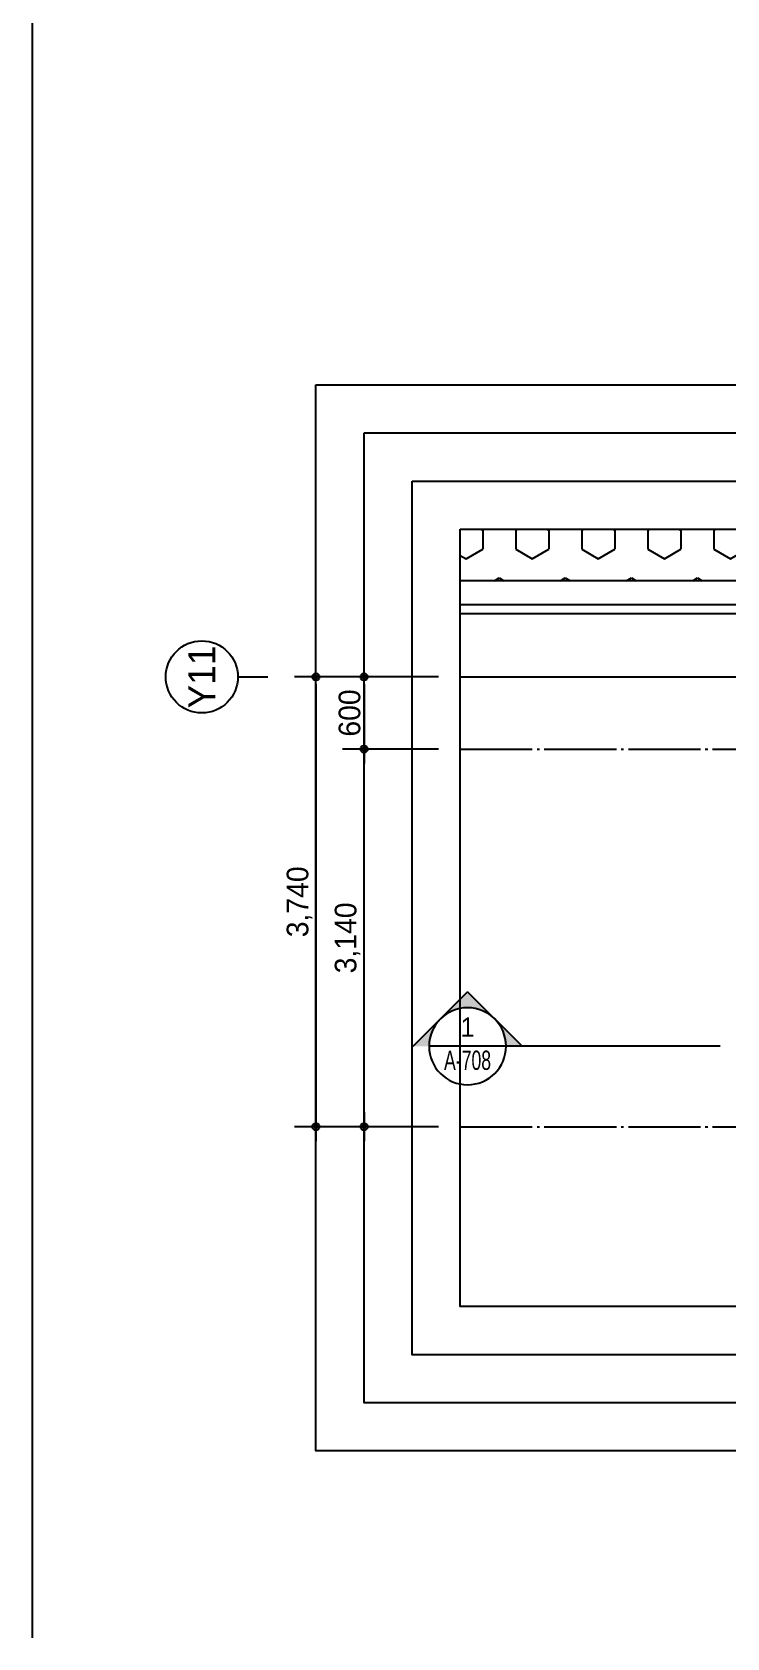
# Model space of a CAD drawing. Header units: millimetres. Extents: x 252711992 to 505989238, y 504776675 to 1009617600.
# Drawn here: x 252982092 to 252987874, y 504804712 to 504818065 of the extents above; entities that cross this region are included whole.
import ezdxf
from ezdxf.enums import TextEntityAlignment as Align
from ezdxf.xclip import XClip

# ---------------------------------------------------------------- set-up
doc = ezdxf.new("R2010")
doc.units = ezdxf.units.MM
doc.header["$XCLIPFRAME"] = 0
doc.linetypes.add('CEN', pattern=[35, 30, -2, 1, -2])
for name, color, linetype in [('$ZCDB_AUDIT_GENERATED_600D18', 7, 'Continuous'), ('4A.TEC CEN', 1, 'CEN'), ('4A.TEC TEXT 2', 3, 'Continuous'), ('4A.TEC 벽체 3', 4, 'Continuous'), ('4A.TEC 심볼', 7, 'Continuous'), ('SYM', 1, 'Continuous'), ('TEXT', 7, 'Continuous'), ('㈜SE&C 패턴 1', 8, 'Continuous')]:
    doc.layers.add(name, color=color, linetype=linetype)
doc.layers.add('DEFPOINT', color=135, linetype='Continuous', plot=False)
doc.styles.add('GHS', font='malgun.ttf')
doc.styles.add('나눔고딕', font='')
doc.styles.add('돋움', font='')
doc.styles.add('울릉도L', font='')
doc.styles.get('나눔고딕').set_extended_font_data('Dotum')
doc.styles.get('돋움').set_extended_font_data('Dotum')
doc.styles.get('울릉도L').set_extended_font_data('Dotum')
doc.dimstyles.new('DIM_600(외부치수)', dxfattribs={"dimscale": 400, "dimtxt": 3.3, "dimasz": 1, "dimexe": 2, "dimexo": 2, "dimgap": 1, "dimtad": 1, "dimdec": 0, "dimdsep": 46, "dimlunit": 6, "dimtxsty": '나눔고딕', "dimblk1": 'DIMDOT', "dimblk2": 'DIMDOT', "dimsah": 1, "dimcen": 2.5, "dimdle": 1.5, "dimclrd": 8, "dimclre": 8, "dimclrt": 3, "dimadec": 0, "dimazin": 0, "dimtfac": 1, "dimtdec": 0, "dimtix": 1, "dimtmove": 2, "dimatfit": 3, "dimldrblk": 'DIMDOT', "dimfxl": 1, "dimtvp": 1, "dimtolj": 1, "dimtzin": 0, "dimarcsym": 0})

# ---------------------------------------------------------------- blocks, each defined once
blk = doc.blocks.new('ccs122')
at = {"layer": '4A.TEC 심볼'}
blk.add_line((0, 8), (0, 3), dxfattribs=at)
blk.add_circle((0, 14), 6, dxfattribs=at)
at = {"layer": '4A.TEC TEXT 2', "color": 3, "style": 'GHS'}
blk.add_attdef('NO', text='', height=4.5, dxfattribs=at).set_placement((-0.01, 14.02), align=Align.MIDDLE_CENTER)
blk = doc.blocks.new('DIMDOT')
at = {"color": 0}
blk.add_line((-2, 0), (2, 0), dxfattribs=at)
for radius in [0.5, 0.25]:
    blk.add_circle((0, 0), radius, dxfattribs=at)
blk = doc.blocks.new('*D221')
at = {"layer": '$ZCDB_AUDIT_GENERATED_600D18', "color": 8, "lineweight": -2, "transparency": 16777216}
for p, q in [((252985474, 504812703), (252984274, 504812703)), ((252984454, 504812643), (252984454, 504809023)), ((252985474, 504808963), (252984274, 504808963))]:
    blk.add_line(p, q, dxfattribs=at)
at = {"layer": 'Defpoints', "color": 0, "transparency": 16777216}
for p in [(252985654, 504812703, 0), (252984454, 504808963), (252985654, 504808963, 0)]:
    blk.add_point(p, dxfattribs=at)
at = {"layer": '$ZCDB_AUDIT_GENERATED_600D18', "color": 8, "lineweight": -2, "transparency": 16777216, "xscale": 60, "yscale": 60, "zscale": 60}
for p, rotation in [((252984454, 504812703), 90), ((252984454, 504808963), 270)]:
    blk.add_blockref('DIMDOT', p, dxfattribs=dict(at, rotation=rotation))
at = {"layer": '$ZCDB_AUDIT_GENERATED_600D18', "color": 3, "transparency": 16777216, "insert": (252984317, 504810833), "char_height": 180, "attachment_point": 5, "rotation": 90, "style": '나눔고딕'}
blk.add_mtext('\\A1;3,740', dxfattribs=at)
blk = doc.blocks.new('*D222')
at = {"layer": '$ZCDB_AUDIT_GENERATED_600D18', "color": 8, "lineweight": -2, "transparency": 16777216}
for p, q in [((252985474, 504812703), (252984674, 504812703)), ((252984854, 504812643), (252984854, 504812163)), ((252985474, 504812103), (252984674, 504812103))]:
    blk.add_line(p, q, dxfattribs=at)
at = {"layer": 'Defpoints', "color": 0, "transparency": 16777216}
for p in [(252985654, 504812703, 0), (252984854, 504812103), (252985654, 504812103, 0)]:
    blk.add_point(p, dxfattribs=at)
at = {"layer": '$ZCDB_AUDIT_GENERATED_600D18', "color": 8, "lineweight": -2, "transparency": 16777216, "xscale": 60, "yscale": 60, "zscale": 60}
for p, rotation in [((252984854, 504812703), 90), ((252984854, 504812103), 270)]:
    blk.add_blockref('DIMDOT', p, dxfattribs=dict(at, rotation=rotation))
at = {"layer": '$ZCDB_AUDIT_GENERATED_600D18', "color": 3, "transparency": 16777216, "insert": (252984734, 504812403), "char_height": 180, "attachment_point": 5, "rotation": 90, "style": '나눔고딕'}
blk.add_mtext('\\A1;600', dxfattribs=at)
blk = doc.blocks.new('*D223')
at = {"layer": '$ZCDB_AUDIT_GENERATED_600D18', "color": 8, "lineweight": -2, "transparency": 16777216}
for p, q in [((252985474, 504812103), (252984674, 504812103)), ((252984854, 504809023), (252984854, 504812043)), ((252985474, 504808963), (252984674, 504808963))]:
    blk.add_line(p, q, dxfattribs=at)
at = {"layer": 'Defpoints', "color": 0, "transparency": 16777216}
for p in [(252984854, 504812103), (252985654, 504812103, 0), (252985654, 504808963, 0)]:
    blk.add_point(p, dxfattribs=at)
at = {"layer": '$ZCDB_AUDIT_GENERATED_600D18', "color": 8, "lineweight": -2, "transparency": 16777216, "xscale": 60, "yscale": 60, "zscale": 60}
for p, rotation in [((252984854, 504812103), 90), ((252984854, 504808963), 270)]:
    blk.add_blockref('DIMDOT', p, dxfattribs=dict(at, rotation=rotation))
at = {"layer": '$ZCDB_AUDIT_GENERATED_600D18', "color": 3, "transparency": 16777216, "insert": (252984717, 504810533), "char_height": 180, "attachment_point": 5, "rotation": 90, "style": '나눔고딕'}
blk.add_mtext('\\A1;3,140', dxfattribs=at)
blk = doc.blocks.new('dwgFD3B')
at = {"layer": '4A.TEC CEN', "color": 250, "ltscale": 500}
blk.add_line((49194.51, -103936.83, -3333.33), (358000, -103936.83, -3333.33), dxfattribs=at)
blk = doc.blocks.new('단면기호1')
at = {"layer": 'SYM'}
h = blk.add_hatch(color=256, dxfattribs=at)
h.paths.add_polyline_path([(4.24, 4.24, -0.198912), (6, 0), (8.49, 0)])
h.paths.add_polyline_path([(0, 8.49), (-4.24, 4.24, -0.414214), (4.24, 4.24)])
h.paths.add_polyline_path([(-4.24, 4.24), (-8.49, 0), (-6, 0, -0.198912)])
for p in [(-8.49, 0), (8.49, 0)]:
    blk.add_line(p, (0, 8.49), dxfattribs=at)
blk.add_circle((0, 0), 6, dxfattribs=at)

msp = doc.modelspace()

# ---------------------------------------------------------------- hatches: boundary and pattern name
at = {"layer": '㈜SE&C 패턴 1'}
h = msp.add_hatch(dxfattribs=at)
h.set_pattern_fill('ANSI31', color=253, scale=50, angle=270, style=0)
h.set_pattern_definition([(270, (244733924.37, 507124687.6), (274.963066, 1e-11), [158.75, -317.5]), (30, (244733924.37, 507124687.6), (-137.481533, 238.125), [158.75, -317.5]), (330, (244733924.37, 507124528.84), (137.481533, 238.125), [158.75, -317.5])])
h.paths.add_polyline_path([(252997429.04, 504813503.18), (252997429.04, 504813932.16), (252985654.04, 504813932.16), (252985654.04, 504813503.18)])

# ---------------------------------------------------------------- linework, layer by layer
at = {"elevation": -4999.55, "flags": 128}
for points in [[(252997429.04, 504813503.18), (252985654.04, 504813503.18)], [(252997429.04, 504813303.18), (252985654.04, 504813303.18)]]:
    msp.add_lwpolyline(points, dxfattribs=at)
at = {"layer": '4A.TEC CEN', "ltscale": 20}
for p, q in [((252985654.04, 504812103.18), (252997429.04, 504812103.18)), ((252985654.04, 504808963.18), (252997429.04, 504808963.18))]:
    msp.add_line(p, q, dxfattribs=at)
at = {"layer": '4A.TEC 벽체 3', "elevation": -4999.55}
for points in [[(252997429.04, 504813303.18), (252985654.04, 504813303.18)], [(252997429.04, 504813228.18), (252985654.04, 504813228.18)]]:
    msp.add_lwpolyline(points, dxfattribs=at)
at = {"layer": 'DEFPOINT'}
msp.add_line((252982091.54, 504831962.29, 3333.33), (252982091.54, 504804712.29, 3333.33), dxfattribs=at)
at = {"layer": 'DEFPOINT', "elevation": 3333.33}
for points in [[(252984454.04, 504815132.16), (252998629.04, 504815132.16), (252998629.04, 504806267.16), (252984454.04, 504806267.16)], [(252984854.04, 504814732.16), (252998229.04, 504814732.16), (252998229.04, 504806667.16), (252984854.04, 504806667.16)], [(252985254.04, 504814332.16), (252997829.04, 504814332.16), (252997829.04, 504807067.16), (252985254.04, 504807067.16)], [(252985654.04, 504813932.16), (252997429.04, 504813932.16), (252997429.04, 504807467.16), (252985654.04, 504807467.16)]]:
    msp.add_lwpolyline(points, close=True, dxfattribs=at)
at = {"layer": 'SYM'}
msp.add_line((252987818.03, 504809632.12), (252986035.6, 504809632.12), dxfattribs=at)
msp.add_lwpolyline([(252986035.6, 504809632.12), (252985395.15, 504809632.12)], dxfattribs=at)

# ---------------------------------------------------------------- block references
ref = msp.add_blockref('dwgFD3B', (252746521.61, 504916640.01, -1666.22))
XClip(ref).set_block_clipping_path([(239132.4286797941, -109172.850899756), (250907.4286811948, -102707.850900948)])
at = {"layer": '4A.TEC 심볼'}
ref = msp.add_blockref('ccs122', (252984204.04, 504812703.18, -4999.55), dxfattribs=dict(at, xscale=49.99999977496833, yscale=49.99999977496833, zscale=49.99999977496833, rotation=90))
ref.add_attrib('NO', 'Y11', dxfattribs={"layer": '0', "color": 3, "height": 225, "rotation": 90, "style": '울릉도L'}).set_placement((252983503.15, 504812702.87, -4999.55), align=Align.MIDDLE_CENTER)
at = {"layer": 'SYM', "xscale": -53.37150118498497, "yscale": 53.37150118498497, "zscale": 53.37150118498497, "rotation": 359.9999999999999}
msp.add_blockref('단면기호1', (252985715.37, 504809632.12), dxfattribs=at)

# ---------------------------------------------------------------- texts
at = {"layer": 'TEXT', "style": '돋움'}
msp.add_text('1', height=160.11, dxfattribs=at).set_placement((252985715.37, 504809710.9), align=Align.CENTER)
at = {"layer": 'TEXT', "style": '돋움', "width": 0.7}
msp.add_text('A-708', height=160.115, dxfattribs=at).set_placement((252985715.37, 504809435.21), align=Align.CENTER)

# ---------------------------------------------------------------- dimensions: what is measured, and where the dimension line sits
at = {"layer": '$ZCDB_AUDIT_GENERATED_600D18'}
for base, p1, p2, angle, picture, middle in [((252984454.04, 504808963.18, -4999.55), (252985654.04, 504812703.18, -4999.55), (252985654.04, 504808963.18, -4999.55), 270, '*D221', (252984316.58, 504810833.18, -4999.55)), ((252984854.04, 504812103.18, -4999.55), (252985654.04, 504812703.18, -4999.55), (252985654.04, 504812103.18, -4999.55), 270, '*D222', (252984733.92, 504812403.18, -4999.55)), ((252984854.04, 504812103.18, -4999.55), (252985654.04, 504808963.18, -4999.55), (252985654.04, 504812103.18, -4999.55), 90, '*D223', (252984716.58, 504810533.18, -4999.55))]:
    dim = msp.add_linear_dim(base=base, p1=p1, p2=p2, angle=angle, dimstyle='DIM_600(외부치수)', override={"dimscale": 300, "dimtxt": 0.6, "dimasz": 0.2, "dimexe": 0.6, "dimexo": 0.6, "dimgap": 0.1, "dimdec": 1, "dimblk1": 'DIMDOT', "dimblk2": 'DIMDOT', "dimdle": 0.5}, dxfattribs=at)
    dim.commit()
    dim.dimension.update_dxf_attribs({"geometry": picture, "text_midpoint": middle})

doc.saveas('drawing.dxf')
